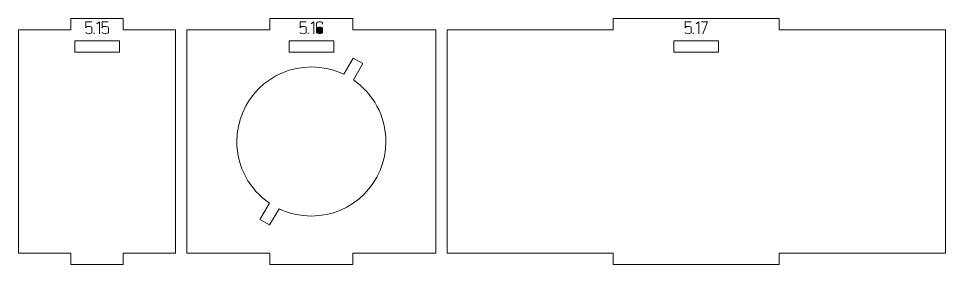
# Model space of a CAD drawing. Header units: centimetres. Extents: x -191 to 212, y -234 to 239.
# Drawn here: x 169.74 to 194.62, y 69.13 to 75.73 of the extents above; entities that cross this region are included whole.
import ezdxf

# ---------------------------------------------------------------- set-up
doc = ezdxf.new("R2010")
doc.units = ezdxf.units.CM
doc.header["$MEASUREMENT"] = 0
doc.layers.add('Capa 1', color=7, linetype='Continuous')

msp = doc.modelspace()

# ---------------------------------------------------------------- hatches: boundary and pattern name
at = {"layer": 'Capa 1', "true_color": 0x3e4095}
h = msp.add_hatch(color=175, dxfattribs=at)
edge = h.paths.add_edge_path()
edge.add_spline(control_points=[(171.63157, 75.32447), (171.60803, 75.32447), (171.58838, 75.32791), (171.57264, 75.33479), (171.55689, 75.34167), (171.54902, 75.35), (171.54902, 75.35978), (171.54902, 75.35), (171.55689, 75.34167), (171.57264, 75.33479), (171.58838, 75.32791), (171.60803, 75.32447), (171.63157, 75.32447), (171.65511, 75.32447), (171.67476, 75.32791), (171.6905, 75.33479), (171.70625, 75.34167), (171.71412, 75.35), (171.71412, 75.35978), (171.71412, 75.35978), (171.71412, 75.48544), (171.71412, 75.48544), (171.71412, 75.49523), (171.70625, 75.50356), (171.6905, 75.51044), (171.67476, 75.51732), (171.65511, 75.52076), (171.63157, 75.52076), (171.61017, 75.51892), (171.59366, 75.51647), (171.58204, 75.51342), (171.57042, 75.51036), (171.55942, 75.50103), (171.54902, 75.48544), (171.54902, 75.48544), (171.54902, 75.64091), (171.54902, 75.64091), (171.54902, 75.64091), (171.70862, 75.64091), (171.70862, 75.64091), (171.70862, 75.64091), (171.54902, 75.64091), (171.54902, 75.64091), (171.54902, 75.64091), (171.54902, 75.48544), (171.54902, 75.48544), (171.55942, 75.50103), (171.57042, 75.51036), (171.58204, 75.51342), (171.59366, 75.51647), (171.61017, 75.51892), (171.63157, 75.52076), (171.65511, 75.52076), (171.67476, 75.51732), (171.6905, 75.51044), (171.70625, 75.50356), (171.71412, 75.49523), (171.71412, 75.48544), (171.71412, 75.48544), (171.71412, 75.35978), (171.71412, 75.35978), (171.71412, 75.35), (171.70625, 75.34167), (171.6905, 75.33479), (171.67476, 75.32791), (171.65511, 75.32447), (171.63157, 75.32447)], knot_values=[0, 0, 0, 0, 0.04545455, 0.04545455, 0.04545455, 0.09090909, 0.09090909, 0.09090909, 0.13636364, 0.13636364, 0.13636364, 0.18181818, 0.18181818, 0.18181818, 0.22727273, 0.22727273, 0.22727273, 0.27272727, 0.27272727, 0.27272727, 0.31818182, 0.31818182, 0.31818182, 0.36363636, 0.36363636, 0.36363636, 0.40909091, 0.40909091, 0.40909091, 0.45454545, 0.45454545, 0.45454545, 0.5, 0.5, 0.5, 0.54545455, 0.54545455, 0.54545455, 0.59090909, 0.59090909, 0.59090909, 0.63636364, 0.63636364, 0.63636364, 0.68181818, 0.68181818, 0.68181818, 0.72727273, 0.72727273, 0.72727273, 0.77272727, 0.77272727, 0.77272727, 0.81818182, 0.81818182, 0.81818182, 0.86363636, 0.86363636, 0.86363636, 0.90909091, 0.90909091, 0.90909091, 0.95454545, 0.95454545, 0.95454545, 1, 1, 1, 1], degree=3, periodic=1)
h = msp.add_hatch(color=175, dxfattribs=at)
edge = h.paths.add_edge_path()
edge.add_spline(control_points=[(171.91866, 75.64137), (171.91866, 75.64137), (171.84253, 75.58863), (171.84253, 75.58863), (171.84253, 75.58863), (171.91866, 75.64137), (171.91866, 75.64137), (171.91866, 75.64137), (171.91866, 75.32447), (171.91866, 75.32447), (171.91866, 75.32447), (171.91866, 75.64137), (171.91866, 75.64137)], knot_values=[0, 0, 0, 0, 0.25, 0.25, 0.25, 0.5, 0.5, 0.5, 0.75, 0.75, 0.75, 1, 1, 1, 1], degree=3, periodic=1)
h = msp.add_hatch(color=175, dxfattribs=at)
edge = h.paths.add_edge_path()
edge.add_spline(control_points=[(172.07184, 75.32447), (172.0483, 75.32447), (172.02865, 75.32791), (172.01291, 75.33479), (171.99716, 75.34167), (171.98929, 75.35), (171.98929, 75.35978), (171.98929, 75.35), (171.99716, 75.34167), (172.01291, 75.33479), (172.02865, 75.32791), (172.0483, 75.32447), (172.07184, 75.32447), (172.09538, 75.32447), (172.11503, 75.32791), (172.13077, 75.33479), (172.14652, 75.34167), (172.15439, 75.35), (172.15439, 75.35978), (172.15439, 75.35978), (172.15439, 75.48544), (172.15439, 75.48544), (172.15439, 75.49523), (172.14652, 75.50356), (172.13077, 75.51044), (172.11503, 75.51732), (172.09538, 75.52076), (172.07184, 75.52076), (172.05044, 75.51892), (172.03393, 75.51647), (172.02231, 75.51342), (172.01069, 75.51036), (171.99969, 75.50103), (171.98929, 75.48544), (171.98929, 75.48544), (171.98929, 75.64091), (171.98929, 75.64091), (171.98929, 75.64091), (172.14889, 75.64091), (172.14889, 75.64091), (172.14889, 75.64091), (171.98929, 75.64091), (171.98929, 75.64091), (171.98929, 75.64091), (171.98929, 75.48544), (171.98929, 75.48544), (171.99969, 75.50103), (172.01069, 75.51036), (172.02231, 75.51342), (172.03393, 75.51647), (172.05044, 75.51892), (172.07184, 75.52076), (172.09538, 75.52076), (172.11503, 75.51732), (172.13077, 75.51044), (172.14652, 75.50356), (172.15439, 75.49523), (172.15439, 75.48544), (172.15439, 75.48544), (172.15439, 75.35978), (172.15439, 75.35978), (172.15439, 75.35), (172.14652, 75.34167), (172.13077, 75.33479), (172.11503, 75.32791), (172.09538, 75.32447), (172.07184, 75.32447)], knot_values=[0, 0, 0, 0, 0.04545455, 0.04545455, 0.04545455, 0.09090909, 0.09090909, 0.09090909, 0.13636364, 0.13636364, 0.13636364, 0.18181818, 0.18181818, 0.18181818, 0.22727273, 0.22727273, 0.22727273, 0.27272727, 0.27272727, 0.27272727, 0.31818182, 0.31818182, 0.31818182, 0.36363636, 0.36363636, 0.36363636, 0.40909091, 0.40909091, 0.40909091, 0.45454545, 0.45454545, 0.45454545, 0.5, 0.5, 0.5, 0.54545455, 0.54545455, 0.54545455, 0.59090909, 0.59090909, 0.59090909, 0.63636364, 0.63636364, 0.63636364, 0.68181818, 0.68181818, 0.68181818, 0.72727273, 0.72727273, 0.72727273, 0.77272727, 0.77272727, 0.77272727, 0.81818182, 0.81818182, 0.81818182, 0.86363636, 0.86363636, 0.86363636, 0.90909091, 0.90909091, 0.90909091, 0.95454545, 0.95454545, 0.95454545, 1, 1, 1, 1], degree=3, periodic=1)
h = msp.add_hatch(color=175, dxfattribs=at)
edge = h.paths.add_edge_path()
edge.add_spline(control_points=[(177.38124, 75.32447), (177.3577, 75.32447), (177.33805, 75.32791), (177.32231, 75.33479), (177.30656, 75.34167), (177.29869, 75.35), (177.29869, 75.35978), (177.29869, 75.35), (177.30656, 75.34167), (177.32231, 75.33479), (177.33805, 75.32791), (177.3577, 75.32447), (177.38124, 75.32447), (177.40478, 75.32447), (177.42443, 75.32791), (177.44017, 75.33479), (177.45592, 75.34167), (177.46379, 75.35), (177.46379, 75.35978), (177.46379, 75.35978), (177.46379, 75.48544), (177.46379, 75.48544), (177.46379, 75.49523), (177.45592, 75.50356), (177.44017, 75.51044), (177.42443, 75.51732), (177.40478, 75.52076), (177.38124, 75.52076), (177.35984, 75.51892), (177.34333, 75.51647), (177.33171, 75.51342), (177.32009, 75.51036), (177.30909, 75.50103), (177.29869, 75.48544), (177.29869, 75.48544), (177.29869, 75.64091), (177.29869, 75.64091), (177.29869, 75.64091), (177.45829, 75.64091), (177.45829, 75.64091), (177.45829, 75.64091), (177.29869, 75.64091), (177.29869, 75.64091), (177.29869, 75.64091), (177.29869, 75.48544), (177.29869, 75.48544), (177.30909, 75.50103), (177.32009, 75.51036), (177.33171, 75.51342), (177.34333, 75.51647), (177.35984, 75.51892), (177.38124, 75.52076), (177.40478, 75.52076), (177.42443, 75.51732), (177.44017, 75.51044), (177.45592, 75.50356), (177.46379, 75.49523), (177.46379, 75.48544), (177.46379, 75.48544), (177.46379, 75.35978), (177.46379, 75.35978), (177.46379, 75.35), (177.45592, 75.34167), (177.44017, 75.33479), (177.42443, 75.32791), (177.40478, 75.32447), (177.38124, 75.32447)], knot_values=[0, 0, 0, 0, 0.04545455, 0.04545455, 0.04545455, 0.09090909, 0.09090909, 0.09090909, 0.13636364, 0.13636364, 0.13636364, 0.18181818, 0.18181818, 0.18181818, 0.22727273, 0.22727273, 0.22727273, 0.27272727, 0.27272727, 0.27272727, 0.31818182, 0.31818182, 0.31818182, 0.36363636, 0.36363636, 0.36363636, 0.40909091, 0.40909091, 0.40909091, 0.45454545, 0.45454545, 0.45454545, 0.5, 0.5, 0.5, 0.54545455, 0.54545455, 0.54545455, 0.59090909, 0.59090909, 0.59090909, 0.63636364, 0.63636364, 0.63636364, 0.68181818, 0.68181818, 0.68181818, 0.72727273, 0.72727273, 0.72727273, 0.77272727, 0.77272727, 0.77272727, 0.81818182, 0.81818182, 0.81818182, 0.86363636, 0.86363636, 0.86363636, 0.90909091, 0.90909091, 0.90909091, 0.95454545, 0.95454545, 0.95454545, 1, 1, 1, 1], degree=3, periodic=1)
h = msp.add_hatch(color=175, dxfattribs=at)
edge = h.paths.add_edge_path()
edge.add_spline(control_points=[(177.66833, 75.64137), (177.66833, 75.64137), (177.5922, 75.58863), (177.5922, 75.58863), (177.5922, 75.58863), (177.66833, 75.64137), (177.66833, 75.64137), (177.66833, 75.64137), (177.66833, 75.32447), (177.66833, 75.32447), (177.66833, 75.32447), (177.66833, 75.64137), (177.66833, 75.64137)], knot_values=[0, 0, 0, 0, 0.25, 0.25, 0.25, 0.5, 0.5, 0.5, 0.75, 0.75, 0.75, 1, 1, 1, 1], degree=3, periodic=1)
h = msp.add_hatch(color=175, dxfattribs=at)
edge = h.paths.add_edge_path()
edge.add_spline(control_points=[(177.82151, 75.32447), (177.79797, 75.32447), (177.77832, 75.32791), (177.76258, 75.33479), (177.74683, 75.34167), (177.73896, 75.35), (177.73896, 75.35978), (177.73896, 75.35978), (177.73896, 75.46664), (177.73896, 75.46664), (177.73896, 75.46664), (177.73896, 75.6056), (177.73896, 75.6056), (177.73896, 75.61538), (177.74683, 75.62371), (177.76258, 75.63059), (177.77832, 75.63747), (177.79797, 75.64091), (177.82151, 75.64091), (177.84505, 75.64091), (177.8647, 75.63747), (177.88044, 75.63059), (177.89619, 75.62371), (177.90406, 75.61538), (177.90406, 75.6056), (177.90406, 75.6056), (177.90406, 75.57992), (177.90406, 75.57992), (177.90406, 75.57992), (177.90406, 75.6056), (177.90406, 75.6056), (177.90406, 75.61538), (177.89619, 75.62371), (177.88044, 75.63059), (177.8647, 75.63747), (177.84505, 75.64091), (177.82151, 75.64091), (177.79797, 75.64091), (177.77832, 75.63747), (177.76258, 75.63059), (177.74683, 75.62371), (177.73896, 75.61538), (177.73896, 75.6056), (177.73896, 75.6056), (177.73896, 75.46664), (177.73896, 75.46664), (177.73896, 75.47581), (177.74851, 75.48399), (177.76762, 75.49117), (177.78673, 75.49836), (177.80469, 75.50195), (177.82151, 75.50195), (177.84505, 75.50195), (177.8647, 75.49851), (177.88044, 75.49163), (177.89619, 75.48475), (177.90406, 75.47642), (177.90406, 75.46664), (177.90406, 75.46664), (177.90406, 75.35978), (177.90406, 75.35978), (177.90406, 75.35), (177.89619, 75.34167), (177.88044, 75.33479), (177.8647, 75.32791), (177.84505, 75.32447), (177.82151, 75.32447)], knot_values=[0, 0, 0, 0, 0.04545455, 0.04545455, 0.04545455, 0.09090909, 0.09090909, 0.09090909, 0.13636364, 0.13636364, 0.13636364, 0.18181818, 0.18181818, 0.18181818, 0.22727273, 0.22727273, 0.22727273, 0.27272727, 0.27272727, 0.27272727, 0.31818182, 0.31818182, 0.31818182, 0.36363636, 0.36363636, 0.36363636, 0.40909091, 0.40909091, 0.40909091, 0.45454545, 0.45454545, 0.45454545, 0.5, 0.5, 0.5, 0.54545455, 0.54545455, 0.54545455, 0.59090909, 0.59090909, 0.59090909, 0.63636364, 0.63636364, 0.63636364, 0.68181818, 0.68181818, 0.68181818, 0.72727273, 0.72727273, 0.72727273, 0.77272727, 0.77272727, 0.77272727, 0.81818182, 0.81818182, 0.81818182, 0.86363636, 0.86363636, 0.86363636, 0.90909091, 0.90909091, 0.90909091, 0.95454545, 0.95454545, 0.95454545, 1, 1, 1, 1], degree=3, periodic=1)
h = msp.add_hatch(color=175, dxfattribs=at)
edge = h.paths.add_edge_path()
edge.add_spline(control_points=[(187.71265, 75.32447), (187.68911, 75.32447), (187.66946, 75.32791), (187.65372, 75.33479), (187.63797, 75.34167), (187.6301, 75.35), (187.6301, 75.35978), (187.6301, 75.35), (187.63797, 75.34167), (187.65372, 75.33479), (187.66946, 75.32791), (187.68911, 75.32447), (187.71265, 75.32447), (187.73619, 75.32447), (187.75584, 75.32791), (187.77158, 75.33479), (187.78733, 75.34167), (187.7952, 75.35), (187.7952, 75.35978), (187.7952, 75.35978), (187.7952, 75.48544), (187.7952, 75.48544), (187.7952, 75.49523), (187.78733, 75.50356), (187.77158, 75.51044), (187.75584, 75.51732), (187.73619, 75.52076), (187.71265, 75.52076), (187.69125, 75.51892), (187.67474, 75.51647), (187.66312, 75.51342), (187.6515, 75.51036), (187.6405, 75.50103), (187.6301, 75.48544), (187.6301, 75.48544), (187.6301, 75.64091), (187.6301, 75.64091), (187.6301, 75.64091), (187.7897, 75.64091), (187.7897, 75.64091), (187.7897, 75.64091), (187.6301, 75.64091), (187.6301, 75.64091), (187.6301, 75.64091), (187.6301, 75.48544), (187.6301, 75.48544), (187.6405, 75.50103), (187.6515, 75.51036), (187.66312, 75.51342), (187.67474, 75.51647), (187.69125, 75.51892), (187.71265, 75.52076), (187.73619, 75.52076), (187.75584, 75.51732), (187.77158, 75.51044), (187.78733, 75.50356), (187.7952, 75.49523), (187.7952, 75.48544), (187.7952, 75.48544), (187.7952, 75.35978), (187.7952, 75.35978), (187.7952, 75.35), (187.78733, 75.34167), (187.77158, 75.33479), (187.75584, 75.32791), (187.73619, 75.32447), (187.71265, 75.32447)], knot_values=[0, 0, 0, 0, 0.04545455, 0.04545455, 0.04545455, 0.09090909, 0.09090909, 0.09090909, 0.13636364, 0.13636364, 0.13636364, 0.18181818, 0.18181818, 0.18181818, 0.22727273, 0.22727273, 0.22727273, 0.27272727, 0.27272727, 0.27272727, 0.31818182, 0.31818182, 0.31818182, 0.36363636, 0.36363636, 0.36363636, 0.40909091, 0.40909091, 0.40909091, 0.45454545, 0.45454545, 0.45454545, 0.5, 0.5, 0.5, 0.54545455, 0.54545455, 0.54545455, 0.59090909, 0.59090909, 0.59090909, 0.63636364, 0.63636364, 0.63636364, 0.68181818, 0.68181818, 0.68181818, 0.72727273, 0.72727273, 0.72727273, 0.77272727, 0.77272727, 0.77272727, 0.81818182, 0.81818182, 0.81818182, 0.86363636, 0.86363636, 0.86363636, 0.90909091, 0.90909091, 0.90909091, 0.95454545, 0.95454545, 0.95454545, 1, 1, 1, 1], degree=3, periodic=1)
h = msp.add_hatch(color=175, dxfattribs=at)
edge = h.paths.add_edge_path()
edge.add_spline(control_points=[(187.99974, 75.64137), (187.99974, 75.64137), (187.92361, 75.58863), (187.92361, 75.58863), (187.92361, 75.58863), (187.99974, 75.64137), (187.99974, 75.64137), (187.99974, 75.64137), (187.99974, 75.32447), (187.99974, 75.32447), (187.99974, 75.32447), (187.99974, 75.64137), (187.99974, 75.64137)], knot_values=[0, 0, 0, 0, 0.25, 0.25, 0.25, 0.5, 0.5, 0.5, 0.75, 0.75, 0.75, 1, 1, 1, 1], degree=3, periodic=1)
h = msp.add_hatch(color=175, dxfattribs=at)
edge = h.paths.add_edge_path()
edge.add_spline(control_points=[(188.10889, 75.32447), (188.10889, 75.32447), (188.22997, 75.64091), (188.22997, 75.64091), (188.22997, 75.64091), (188.07037, 75.64091), (188.07037, 75.64091), (188.07037, 75.64091), (188.22997, 75.64091), (188.22997, 75.64091), (188.22997, 75.64091), (188.10889, 75.32447), (188.10889, 75.32447)], knot_values=[0, 0, 0, 0, 0.25, 0.25, 0.25, 0.5, 0.5, 0.5, 0.75, 0.75, 0.75, 1, 1, 1, 1], degree=3, periodic=1)
h = msp.add_hatch(color=175, dxfattribs=at)
edge = h.paths.add_edge_path()
edge.add_spline(control_points=[(177.73896, 75.35978), (177.73896, 75.35), (177.74683, 75.34167), (177.76258, 75.33479), (177.77832, 75.32791), (177.79797, 75.32447), (177.82151, 75.32447), (177.84505, 75.32447), (177.8647, 75.32791), (177.88044, 75.33479), (177.89619, 75.34167), (177.90406, 75.35), (177.90406, 75.35978), (177.90406, 75.35978), (177.90406, 75.46664), (177.90406, 75.46664), (177.90406, 75.47642), (177.89619, 75.48475), (177.88044, 75.49163), (177.8647, 75.49851), (177.84505, 75.50195), (177.82151, 75.50195), (177.80469, 75.50195), (177.78673, 75.49836), (177.76762, 75.49117), (177.74851, 75.48399), (177.73896, 75.47581), (177.73896, 75.46664), (177.73896, 75.46664), (177.73896, 75.35978), (177.73896, 75.35978)], knot_values=[0, 0, 0, 0, 0.1, 0.1, 0.1, 0.2, 0.2, 0.2, 0.3, 0.3, 0.3, 0.4, 0.4, 0.4, 0.5, 0.5, 0.5, 0.6, 0.6, 0.6, 0.7, 0.7, 0.7, 0.8, 0.8, 0.8, 0.9, 0.9, 0.9, 1, 1, 1, 1], degree=3, periodic=1)
h = msp.add_hatch(color=175, dxfattribs=at)
edge = h.paths.add_edge_path()
edge.add_spline(control_points=[(171.76915, 75.32447), (171.76915, 75.32447), (171.76915, 75.34694), (171.76915, 75.34694), (171.76915, 75.34694), (171.76915, 75.32447), (171.76915, 75.32447)], knot_values=[0, 0, 0, 0, 0.5, 0.5, 0.5, 1, 1, 1, 1], degree=3, periodic=1)
h = msp.add_hatch(color=175, dxfattribs=at)
edge = h.paths.add_edge_path()
edge.add_spline(control_points=[(177.51882, 75.32447), (177.51882, 75.32447), (177.51882, 75.34694), (177.51882, 75.34694), (177.51882, 75.34694), (177.51882, 75.32447), (177.51882, 75.32447)], knot_values=[0, 0, 0, 0, 0.5, 0.5, 0.5, 1, 1, 1, 1], degree=3, periodic=1)
h = msp.add_hatch(color=175, dxfattribs=at)
edge = h.paths.add_edge_path()
edge.add_spline(control_points=[(187.85023, 75.32447), (187.85023, 75.32447), (187.85023, 75.34694), (187.85023, 75.34694), (187.85023, 75.34694), (187.85023, 75.32447), (187.85023, 75.32447)], knot_values=[0, 0, 0, 0, 0.5, 0.5, 0.5, 1, 1, 1, 1], degree=3, periodic=1)

# ---------------------------------------------------------------- linework, layer by layer
at = {"layer": 'Capa 1', "color": 240, "lineweight": 9}
for points, knots in [([(169.74368, 75.43087), (169.74368, 75.43087), (169.74368, 69.43087), (169.74368, 69.43087), (169.74368, 69.43087), (171.14903, 69.43087), (171.14903, 69.43087), (171.14903, 69.43087), (171.14903, 69.13087), (171.14903, 69.13087), (171.14903, 69.13087), (172.55438, 69.13087), (172.55438, 69.13087), (172.55438, 69.13087), (172.55438, 69.43087), (172.55438, 69.43087), (172.55438, 69.43087), (173.95972, 69.43087), (173.95972, 69.43087), (173.95972, 69.43087), (173.95972, 75.43087), (173.95972, 75.43087), (173.95972, 75.43087), (172.55438, 75.43087), (172.55438, 75.43087), (172.55438, 75.43087), (172.55438, 75.73087), (172.55438, 75.73087), (172.55438, 75.73087), (171.14903, 75.73087), (171.14903, 75.73087), (171.14903, 75.73087), (171.14903, 75.43087), (171.14903, 75.43087), (171.14903, 75.43087), (169.74368, 75.43087), (169.74368, 75.43087)], [0, 0, 0, 0, 0.08333333, 0.08333333, 0.08333333, 0.16666667, 0.16666667, 0.16666667, 0.25, 0.25, 0.25, 0.33333333, 0.33333333, 0.33333333, 0.41666667, 0.41666667, 0.41666667, 0.5, 0.5, 0.5, 0.58333333, 0.58333333, 0.58333333, 0.66666667, 0.66666667, 0.66666667, 0.75, 0.75, 0.75, 0.83333333, 0.83333333, 0.83333333, 0.91666667, 0.91666667, 0.91666667, 1, 1, 1, 1]), ([(174.25972, 75.43087), (174.25972, 75.43087), (174.25972, 69.43087), (174.25972, 69.43087), (174.25972, 69.43087), (176.48749, 69.43087), (176.48749, 69.43087), (176.48749, 69.43087), (176.48749, 69.13087), (176.48749, 69.13087), (176.48749, 69.13087), (178.71526, 69.13087), (178.71526, 69.13087), (178.71526, 69.13087), (178.71526, 69.43087), (178.71526, 69.43087), (178.71526, 69.43087), (180.94303, 69.43087), (180.94303, 69.43087), (180.94303, 69.43087), (180.94303, 75.43087), (180.94303, 75.43087), (180.94303, 75.43087), (178.71526, 75.43087), (178.71526, 75.43087), (178.71526, 75.43087), (178.71526, 75.73087), (178.71526, 75.73087), (178.71526, 75.73087), (176.48749, 75.73087), (176.48749, 75.73087), (176.48749, 75.73087), (176.48749, 75.43087), (176.48749, 75.43087), (176.48749, 75.43087), (174.25972, 75.43087), (174.25972, 75.43087)], [0, 0, 0, 0, 0.08333333, 0.08333333, 0.08333333, 0.16666667, 0.16666667, 0.16666667, 0.25, 0.25, 0.25, 0.33333333, 0.33333333, 0.33333333, 0.41666667, 0.41666667, 0.41666667, 0.5, 0.5, 0.5, 0.58333333, 0.58333333, 0.58333333, 0.66666667, 0.66666667, 0.66666667, 0.75, 0.75, 0.75, 0.83333333, 0.83333333, 0.83333333, 0.91666667, 0.91666667, 0.91666667, 1, 1, 1, 1]), ([(181.24303, 75.43087), (181.24303, 75.43087), (181.24303, 69.43087), (181.24303, 69.43087), (181.24303, 69.43087), (185.70103, 69.43087), (185.70103, 69.43087), (185.70103, 69.43087), (185.70103, 69.13087), (185.70103, 69.13087), (185.70103, 69.13087), (190.15903, 69.13087), (190.15903, 69.13087), (190.15903, 69.13087), (190.15903, 69.43087), (190.15903, 69.43087), (190.15903, 69.43087), (194.61703, 69.43087), (194.61703, 69.43087), (194.61703, 69.43087), (194.61703, 75.43087), (194.61703, 75.43087), (194.61703, 75.43087), (190.15903, 75.43087), (190.15903, 75.43087), (190.15903, 75.43087), (190.15903, 75.73087), (190.15903, 75.73087), (190.15903, 75.73087), (185.70103, 75.73087), (185.70103, 75.73087), (185.70103, 75.73087), (185.70103, 75.43087), (185.70103, 75.43087), (185.70103, 75.43087), (181.24303, 75.43087), (181.24303, 75.43087)], [0, 0, 0, 0, 0.08333333, 0.08333333, 0.08333333, 0.16666667, 0.16666667, 0.16666667, 0.25, 0.25, 0.25, 0.33333333, 0.33333333, 0.33333333, 0.41666667, 0.41666667, 0.41666667, 0.5, 0.5, 0.5, 0.58333333, 0.58333333, 0.58333333, 0.66666667, 0.66666667, 0.66666667, 0.75, 0.75, 0.75, 0.83333333, 0.83333333, 0.83333333, 0.91666667, 0.91666667, 0.91666667, 1, 1, 1, 1]), ([(171.2517, 74.83107), (171.2517, 74.83107), (172.4517, 74.83107), (172.4517, 74.83107), (172.4517, 74.83107), (172.4517, 75.13107), (172.4517, 75.13107), (172.4517, 75.13107), (171.2517, 75.13107), (171.2517, 75.13107), (171.2517, 75.13107), (171.2517, 74.83107), (171.2517, 74.83107)], [0, 0, 0, 0, 0.25, 0.25, 0.25, 0.5, 0.5, 0.5, 0.75, 0.75, 0.75, 1, 1, 1, 1]), ([(177.00137, 74.83107), (177.00137, 74.83107), (178.20137, 74.83107), (178.20137, 74.83107), (178.20137, 74.83107), (178.20137, 75.13107), (178.20137, 75.13107), (178.20137, 75.13107), (177.00137, 75.13107), (177.00137, 75.13107), (177.00137, 75.13107), (177.00137, 74.83107), (177.00137, 74.83107)], [0, 0, 0, 0, 0.25, 0.25, 0.25, 0.5, 0.5, 0.5, 0.75, 0.75, 0.75, 1, 1, 1, 1]), ([(187.33003, 74.83107), (187.33003, 74.83107), (188.53003, 74.83107), (188.53003, 74.83107), (188.53003, 74.83107), (188.53003, 75.13107), (188.53003, 75.13107), (188.53003, 75.13107), (187.33003, 75.13107), (187.33003, 75.13107), (187.33003, 75.13107), (187.33003, 74.83107), (187.33003, 74.83107)], [0, 0, 0, 0, 0.25, 0.25, 0.25, 0.5, 0.5, 0.5, 0.75, 0.75, 0.75, 1, 1, 1, 1]), ([(177.60137, 74.43087), (177.9122, 74.43087), (178.20646, 74.35996), (178.46888, 74.23344), (178.46888, 74.23344), (178.72147, 74.67093), (178.72147, 74.67093), (178.72147, 74.67093), (178.98127, 74.52093), (178.98127, 74.52093), (178.98127, 74.52093), (178.7285, 74.08312), (178.7285, 74.08312), (179.25546, 73.72294), (179.60137, 73.11734), (179.60137, 72.43087), (179.60137, 71.3263), (178.70594, 70.43087), (177.60137, 70.43087), (177.29054, 70.43087), (176.99626, 70.50176), (176.73386, 70.6283), (176.73386, 70.6283), (176.48127, 70.19081), (176.48127, 70.19081), (176.48127, 70.19081), (176.22147, 70.34081), (176.22147, 70.34081), (176.22147, 70.34081), (176.47424, 70.77862), (176.47424, 70.77862), (175.94728, 71.1388), (175.60137, 71.7444), (175.60137, 72.43087), (175.60137, 73.53544), (176.4968, 74.43087), (177.60137, 74.43087)], [0, 0, 0, 0, 0.08333333, 0.08333333, 0.08333333, 0.16666667, 0.16666667, 0.16666667, 0.25, 0.25, 0.25, 0.33333333, 0.33333333, 0.33333333, 0.41666667, 0.41666667, 0.41666667, 0.5, 0.5, 0.5, 0.58333333, 0.58333333, 0.58333333, 0.66666667, 0.66666667, 0.66666667, 0.75, 0.75, 0.75, 0.83333333, 0.83333333, 0.83333333, 0.91666667, 0.91666667, 0.91666667, 1, 1, 1, 1])]:
    msp.add_open_spline(points, degree=3, knots=knots, dxfattribs=at)
at = {"layer": 'Capa 1', "color": 114, "lineweight": 9}
for points, knots in [([(171.63157, 75.32447), (171.60803, 75.32447), (171.58838, 75.32791), (171.57264, 75.33479), (171.55689, 75.34167), (171.54902, 75.35), (171.54902, 75.35978), (171.54902, 75.35), (171.55689, 75.34167), (171.57264, 75.33479), (171.58838, 75.32791), (171.60803, 75.32447), (171.63157, 75.32447), (171.65511, 75.32447), (171.67476, 75.32791), (171.6905, 75.33479), (171.70625, 75.34167), (171.71412, 75.35), (171.71412, 75.35978), (171.71412, 75.35978), (171.71412, 75.48544), (171.71412, 75.48544), (171.71412, 75.49523), (171.70625, 75.50356), (171.6905, 75.51044), (171.67476, 75.51732), (171.65511, 75.52076), (171.63157, 75.52076), (171.61017, 75.51892), (171.59366, 75.51647), (171.58204, 75.51342), (171.57042, 75.51036), (171.55942, 75.50103), (171.54902, 75.48544), (171.54902, 75.48544), (171.54902, 75.64091), (171.54902, 75.64091), (171.54902, 75.64091), (171.70862, 75.64091), (171.70862, 75.64091), (171.70862, 75.64091), (171.54902, 75.64091), (171.54902, 75.64091), (171.54902, 75.64091), (171.54902, 75.48544), (171.54902, 75.48544), (171.55942, 75.50103), (171.57042, 75.51036), (171.58204, 75.51342), (171.59366, 75.51647), (171.61017, 75.51892), (171.63157, 75.52076), (171.65511, 75.52076), (171.67476, 75.51732), (171.6905, 75.51044), (171.70625, 75.50356), (171.71412, 75.49523), (171.71412, 75.48544), (171.71412, 75.48544), (171.71412, 75.35978), (171.71412, 75.35978), (171.71412, 75.35), (171.70625, 75.34167), (171.6905, 75.33479), (171.67476, 75.32791), (171.65511, 75.32447), (171.63157, 75.32447)], [0, 0, 0, 0, 0.04545455, 0.04545455, 0.04545455, 0.09090909, 0.09090909, 0.09090909, 0.13636364, 0.13636364, 0.13636364, 0.18181818, 0.18181818, 0.18181818, 0.22727273, 0.22727273, 0.22727273, 0.27272727, 0.27272727, 0.27272727, 0.31818182, 0.31818182, 0.31818182, 0.36363636, 0.36363636, 0.36363636, 0.40909091, 0.40909091, 0.40909091, 0.45454545, 0.45454545, 0.45454545, 0.5, 0.5, 0.5, 0.54545455, 0.54545455, 0.54545455, 0.59090909, 0.59090909, 0.59090909, 0.63636364, 0.63636364, 0.63636364, 0.68181818, 0.68181818, 0.68181818, 0.72727273, 0.72727273, 0.72727273, 0.77272727, 0.77272727, 0.77272727, 0.81818182, 0.81818182, 0.81818182, 0.86363636, 0.86363636, 0.86363636, 0.90909091, 0.90909091, 0.90909091, 0.95454545, 0.95454545, 0.95454545, 1, 1, 1, 1]), ([(171.91866, 75.64137), (171.91866, 75.64137), (171.84253, 75.58863), (171.84253, 75.58863), (171.84253, 75.58863), (171.91866, 75.64137), (171.91866, 75.64137), (171.91866, 75.64137), (171.91866, 75.32447), (171.91866, 75.32447), (171.91866, 75.32447), (171.91866, 75.64137), (171.91866, 75.64137)], [0, 0, 0, 0, 0.25, 0.25, 0.25, 0.5, 0.5, 0.5, 0.75, 0.75, 0.75, 1, 1, 1, 1]), ([(172.07184, 75.32447), (172.0483, 75.32447), (172.02865, 75.32791), (172.01291, 75.33479), (171.99716, 75.34167), (171.98929, 75.35), (171.98929, 75.35978), (171.98929, 75.35), (171.99716, 75.34167), (172.01291, 75.33479), (172.02865, 75.32791), (172.0483, 75.32447), (172.07184, 75.32447), (172.09538, 75.32447), (172.11503, 75.32791), (172.13077, 75.33479), (172.14652, 75.34167), (172.15439, 75.35), (172.15439, 75.35978), (172.15439, 75.35978), (172.15439, 75.48544), (172.15439, 75.48544), (172.15439, 75.49523), (172.14652, 75.50356), (172.13077, 75.51044), (172.11503, 75.51732), (172.09538, 75.52076), (172.07184, 75.52076), (172.05044, 75.51892), (172.03393, 75.51647), (172.02231, 75.51342), (172.01069, 75.51036), (171.99969, 75.50103), (171.98929, 75.48544), (171.98929, 75.48544), (171.98929, 75.64091), (171.98929, 75.64091), (171.98929, 75.64091), (172.14889, 75.64091), (172.14889, 75.64091), (172.14889, 75.64091), (171.98929, 75.64091), (171.98929, 75.64091), (171.98929, 75.64091), (171.98929, 75.48544), (171.98929, 75.48544), (171.99969, 75.50103), (172.01069, 75.51036), (172.02231, 75.51342), (172.03393, 75.51647), (172.05044, 75.51892), (172.07184, 75.52076), (172.09538, 75.52076), (172.11503, 75.51732), (172.13077, 75.51044), (172.14652, 75.50356), (172.15439, 75.49523), (172.15439, 75.48544), (172.15439, 75.48544), (172.15439, 75.35978), (172.15439, 75.35978), (172.15439, 75.35), (172.14652, 75.34167), (172.13077, 75.33479), (172.11503, 75.32791), (172.09538, 75.32447), (172.07184, 75.32447)], [0, 0, 0, 0, 0.04545455, 0.04545455, 0.04545455, 0.09090909, 0.09090909, 0.09090909, 0.13636364, 0.13636364, 0.13636364, 0.18181818, 0.18181818, 0.18181818, 0.22727273, 0.22727273, 0.22727273, 0.27272727, 0.27272727, 0.27272727, 0.31818182, 0.31818182, 0.31818182, 0.36363636, 0.36363636, 0.36363636, 0.40909091, 0.40909091, 0.40909091, 0.45454545, 0.45454545, 0.45454545, 0.5, 0.5, 0.5, 0.54545455, 0.54545455, 0.54545455, 0.59090909, 0.59090909, 0.59090909, 0.63636364, 0.63636364, 0.63636364, 0.68181818, 0.68181818, 0.68181818, 0.72727273, 0.72727273, 0.72727273, 0.77272727, 0.77272727, 0.77272727, 0.81818182, 0.81818182, 0.81818182, 0.86363636, 0.86363636, 0.86363636, 0.90909091, 0.90909091, 0.90909091, 0.95454545, 0.95454545, 0.95454545, 1, 1, 1, 1]), ([(177.38124, 75.32447), (177.3577, 75.32447), (177.33805, 75.32791), (177.32231, 75.33479), (177.30656, 75.34167), (177.29869, 75.35), (177.29869, 75.35978), (177.29869, 75.35), (177.30656, 75.34167), (177.32231, 75.33479), (177.33805, 75.32791), (177.3577, 75.32447), (177.38124, 75.32447), (177.40478, 75.32447), (177.42443, 75.32791), (177.44017, 75.33479), (177.45592, 75.34167), (177.46379, 75.35), (177.46379, 75.35978), (177.46379, 75.35978), (177.46379, 75.48544), (177.46379, 75.48544), (177.46379, 75.49523), (177.45592, 75.50356), (177.44017, 75.51044), (177.42443, 75.51732), (177.40478, 75.52076), (177.38124, 75.52076), (177.35984, 75.51892), (177.34333, 75.51647), (177.33171, 75.51342), (177.32009, 75.51036), (177.30909, 75.50103), (177.29869, 75.48544), (177.29869, 75.48544), (177.29869, 75.64091), (177.29869, 75.64091), (177.29869, 75.64091), (177.45829, 75.64091), (177.45829, 75.64091), (177.45829, 75.64091), (177.29869, 75.64091), (177.29869, 75.64091), (177.29869, 75.64091), (177.29869, 75.48544), (177.29869, 75.48544), (177.30909, 75.50103), (177.32009, 75.51036), (177.33171, 75.51342), (177.34333, 75.51647), (177.35984, 75.51892), (177.38124, 75.52076), (177.40478, 75.52076), (177.42443, 75.51732), (177.44017, 75.51044), (177.45592, 75.50356), (177.46379, 75.49523), (177.46379, 75.48544), (177.46379, 75.48544), (177.46379, 75.35978), (177.46379, 75.35978), (177.46379, 75.35), (177.45592, 75.34167), (177.44017, 75.33479), (177.42443, 75.32791), (177.40478, 75.32447), (177.38124, 75.32447)], [0, 0, 0, 0, 0.04545455, 0.04545455, 0.04545455, 0.09090909, 0.09090909, 0.09090909, 0.13636364, 0.13636364, 0.13636364, 0.18181818, 0.18181818, 0.18181818, 0.22727273, 0.22727273, 0.22727273, 0.27272727, 0.27272727, 0.27272727, 0.31818182, 0.31818182, 0.31818182, 0.36363636, 0.36363636, 0.36363636, 0.40909091, 0.40909091, 0.40909091, 0.45454545, 0.45454545, 0.45454545, 0.5, 0.5, 0.5, 0.54545455, 0.54545455, 0.54545455, 0.59090909, 0.59090909, 0.59090909, 0.63636364, 0.63636364, 0.63636364, 0.68181818, 0.68181818, 0.68181818, 0.72727273, 0.72727273, 0.72727273, 0.77272727, 0.77272727, 0.77272727, 0.81818182, 0.81818182, 0.81818182, 0.86363636, 0.86363636, 0.86363636, 0.90909091, 0.90909091, 0.90909091, 0.95454545, 0.95454545, 0.95454545, 1, 1, 1, 1]), ([(177.66833, 75.64137), (177.66833, 75.64137), (177.5922, 75.58863), (177.5922, 75.58863), (177.5922, 75.58863), (177.66833, 75.64137), (177.66833, 75.64137), (177.66833, 75.64137), (177.66833, 75.32447), (177.66833, 75.32447), (177.66833, 75.32447), (177.66833, 75.64137), (177.66833, 75.64137)], [0, 0, 0, 0, 0.25, 0.25, 0.25, 0.5, 0.5, 0.5, 0.75, 0.75, 0.75, 1, 1, 1, 1]), ([(177.82151, 75.32447), (177.79797, 75.32447), (177.77832, 75.32791), (177.76258, 75.33479), (177.74683, 75.34167), (177.73896, 75.35), (177.73896, 75.35978), (177.73896, 75.35978), (177.73896, 75.46664), (177.73896, 75.46664), (177.73896, 75.46664), (177.73896, 75.6056), (177.73896, 75.6056), (177.73896, 75.61538), (177.74683, 75.62371), (177.76258, 75.63059), (177.77832, 75.63747), (177.79797, 75.64091), (177.82151, 75.64091), (177.84505, 75.64091), (177.8647, 75.63747), (177.88044, 75.63059), (177.89619, 75.62371), (177.90406, 75.61538), (177.90406, 75.6056), (177.90406, 75.6056), (177.90406, 75.57992), (177.90406, 75.57992), (177.90406, 75.57992), (177.90406, 75.6056), (177.90406, 75.6056), (177.90406, 75.61538), (177.89619, 75.62371), (177.88044, 75.63059), (177.8647, 75.63747), (177.84505, 75.64091), (177.82151, 75.64091), (177.79797, 75.64091), (177.77832, 75.63747), (177.76258, 75.63059), (177.74683, 75.62371), (177.73896, 75.61538), (177.73896, 75.6056), (177.73896, 75.6056), (177.73896, 75.46664), (177.73896, 75.46664), (177.73896, 75.47581), (177.74851, 75.48399), (177.76762, 75.49117), (177.78673, 75.49836), (177.80469, 75.50195), (177.82151, 75.50195), (177.84505, 75.50195), (177.8647, 75.49851), (177.88044, 75.49163), (177.89619, 75.48475), (177.90406, 75.47642), (177.90406, 75.46664), (177.90406, 75.46664), (177.90406, 75.35978), (177.90406, 75.35978), (177.90406, 75.35), (177.89619, 75.34167), (177.88044, 75.33479), (177.8647, 75.32791), (177.84505, 75.32447), (177.82151, 75.32447)], [0, 0, 0, 0, 0.04545455, 0.04545455, 0.04545455, 0.09090909, 0.09090909, 0.09090909, 0.13636364, 0.13636364, 0.13636364, 0.18181818, 0.18181818, 0.18181818, 0.22727273, 0.22727273, 0.22727273, 0.27272727, 0.27272727, 0.27272727, 0.31818182, 0.31818182, 0.31818182, 0.36363636, 0.36363636, 0.36363636, 0.40909091, 0.40909091, 0.40909091, 0.45454545, 0.45454545, 0.45454545, 0.5, 0.5, 0.5, 0.54545455, 0.54545455, 0.54545455, 0.59090909, 0.59090909, 0.59090909, 0.63636364, 0.63636364, 0.63636364, 0.68181818, 0.68181818, 0.68181818, 0.72727273, 0.72727273, 0.72727273, 0.77272727, 0.77272727, 0.77272727, 0.81818182, 0.81818182, 0.81818182, 0.86363636, 0.86363636, 0.86363636, 0.90909091, 0.90909091, 0.90909091, 0.95454545, 0.95454545, 0.95454545, 1, 1, 1, 1]), ([(187.71265, 75.32447), (187.68911, 75.32447), (187.66946, 75.32791), (187.65372, 75.33479), (187.63797, 75.34167), (187.6301, 75.35), (187.6301, 75.35978), (187.6301, 75.35), (187.63797, 75.34167), (187.65372, 75.33479), (187.66946, 75.32791), (187.68911, 75.32447), (187.71265, 75.32447), (187.73619, 75.32447), (187.75584, 75.32791), (187.77158, 75.33479), (187.78733, 75.34167), (187.7952, 75.35), (187.7952, 75.35978), (187.7952, 75.35978), (187.7952, 75.48544), (187.7952, 75.48544), (187.7952, 75.49523), (187.78733, 75.50356), (187.77158, 75.51044), (187.75584, 75.51732), (187.73619, 75.52076), (187.71265, 75.52076), (187.69125, 75.51892), (187.67474, 75.51647), (187.66312, 75.51342), (187.6515, 75.51036), (187.6405, 75.50103), (187.6301, 75.48544), (187.6301, 75.48544), (187.6301, 75.64091), (187.6301, 75.64091), (187.6301, 75.64091), (187.7897, 75.64091), (187.7897, 75.64091), (187.7897, 75.64091), (187.6301, 75.64091), (187.6301, 75.64091), (187.6301, 75.64091), (187.6301, 75.48544), (187.6301, 75.48544), (187.6405, 75.50103), (187.6515, 75.51036), (187.66312, 75.51342), (187.67474, 75.51647), (187.69125, 75.51892), (187.71265, 75.52076), (187.73619, 75.52076), (187.75584, 75.51732), (187.77158, 75.51044), (187.78733, 75.50356), (187.7952, 75.49523), (187.7952, 75.48544), (187.7952, 75.48544), (187.7952, 75.35978), (187.7952, 75.35978), (187.7952, 75.35), (187.78733, 75.34167), (187.77158, 75.33479), (187.75584, 75.32791), (187.73619, 75.32447), (187.71265, 75.32447)], [0, 0, 0, 0, 0.04545455, 0.04545455, 0.04545455, 0.09090909, 0.09090909, 0.09090909, 0.13636364, 0.13636364, 0.13636364, 0.18181818, 0.18181818, 0.18181818, 0.22727273, 0.22727273, 0.22727273, 0.27272727, 0.27272727, 0.27272727, 0.31818182, 0.31818182, 0.31818182, 0.36363636, 0.36363636, 0.36363636, 0.40909091, 0.40909091, 0.40909091, 0.45454545, 0.45454545, 0.45454545, 0.5, 0.5, 0.5, 0.54545455, 0.54545455, 0.54545455, 0.59090909, 0.59090909, 0.59090909, 0.63636364, 0.63636364, 0.63636364, 0.68181818, 0.68181818, 0.68181818, 0.72727273, 0.72727273, 0.72727273, 0.77272727, 0.77272727, 0.77272727, 0.81818182, 0.81818182, 0.81818182, 0.86363636, 0.86363636, 0.86363636, 0.90909091, 0.90909091, 0.90909091, 0.95454545, 0.95454545, 0.95454545, 1, 1, 1, 1]), ([(187.99974, 75.64137), (187.99974, 75.64137), (187.92361, 75.58863), (187.92361, 75.58863), (187.92361, 75.58863), (187.99974, 75.64137), (187.99974, 75.64137), (187.99974, 75.64137), (187.99974, 75.32447), (187.99974, 75.32447), (187.99974, 75.32447), (187.99974, 75.64137), (187.99974, 75.64137)], [0, 0, 0, 0, 0.25, 0.25, 0.25, 0.5, 0.5, 0.5, 0.75, 0.75, 0.75, 1, 1, 1, 1]), ([(188.10889, 75.32447), (188.10889, 75.32447), (188.22997, 75.64091), (188.22997, 75.64091), (188.22997, 75.64091), (188.07037, 75.64091), (188.07037, 75.64091), (188.07037, 75.64091), (188.22997, 75.64091), (188.22997, 75.64091), (188.22997, 75.64091), (188.10889, 75.32447), (188.10889, 75.32447)], [0, 0, 0, 0, 0.25, 0.25, 0.25, 0.5, 0.5, 0.5, 0.75, 0.75, 0.75, 1, 1, 1, 1]), ([(177.73896, 75.35978), (177.73896, 75.35), (177.74683, 75.34167), (177.76258, 75.33479), (177.77832, 75.32791), (177.79797, 75.32447), (177.82151, 75.32447), (177.84505, 75.32447), (177.8647, 75.32791), (177.88044, 75.33479), (177.89619, 75.34167), (177.90406, 75.35), (177.90406, 75.35978), (177.90406, 75.35978), (177.90406, 75.46664), (177.90406, 75.46664), (177.90406, 75.47642), (177.89619, 75.48475), (177.88044, 75.49163), (177.8647, 75.49851), (177.84505, 75.50195), (177.82151, 75.50195), (177.80469, 75.50195), (177.78673, 75.49836), (177.76762, 75.49117), (177.74851, 75.48399), (177.73896, 75.47581), (177.73896, 75.46664), (177.73896, 75.46664), (177.73896, 75.35978), (177.73896, 75.35978)], [0, 0, 0, 0, 0.1, 0.1, 0.1, 0.2, 0.2, 0.2, 0.3, 0.3, 0.3, 0.4, 0.4, 0.4, 0.5, 0.5, 0.5, 0.6, 0.6, 0.6, 0.7, 0.7, 0.7, 0.8, 0.8, 0.8, 0.9, 0.9, 0.9, 1, 1, 1, 1]), ([(171.76915, 75.32447), (171.76915, 75.32447), (171.76915, 75.34694), (171.76915, 75.34694), (171.76915, 75.34694), (171.76915, 75.32447), (171.76915, 75.32447)], [0, 0, 0, 0, 0.5, 0.5, 0.5, 1, 1, 1, 1]), ([(177.51882, 75.32447), (177.51882, 75.32447), (177.51882, 75.34694), (177.51882, 75.34694), (177.51882, 75.34694), (177.51882, 75.32447), (177.51882, 75.32447)], [0, 0, 0, 0, 0.5, 0.5, 0.5, 1, 1, 1, 1]), ([(187.85023, 75.32447), (187.85023, 75.32447), (187.85023, 75.34694), (187.85023, 75.34694), (187.85023, 75.34694), (187.85023, 75.32447), (187.85023, 75.32447)], [0, 0, 0, 0, 0.5, 0.5, 0.5, 1, 1, 1, 1])]:
    msp.add_open_spline(points, degree=3, knots=knots, dxfattribs=at)

doc.saveas('drawing.dxf')
